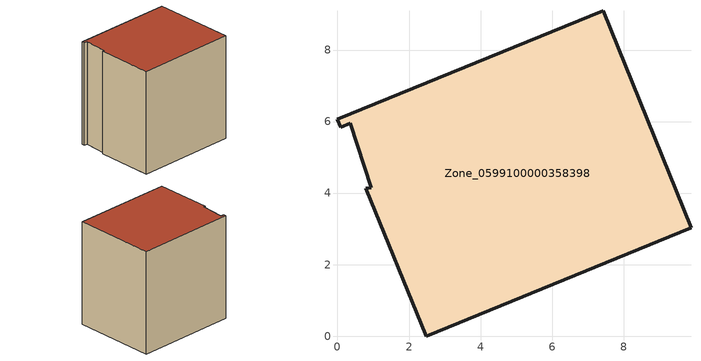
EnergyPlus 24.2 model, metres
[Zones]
Zone_0599100000358398
 floor ground (C_G): 0.94,4.15 0.36,5.96 0.09,5.84 0,6.06 7.43,9.1 9.89,3.02 2.48,0 0.79,4.13 z3.63
 wall outside (C_F): 2.48,0 9.89,3.02 7.43,9.1 0,6.06 0.09,5.84 0.36,5.96 0.94,4.15 0.79,4.13 2.48,0 z3.63:11.88
 roof outside (C_R): 0.36,5.96 0.94,4.15 0.79,4.13 2.48,0 9.89,3.02 7.43,9.1 0,6.06 0.09,5.84 z11.88
[BUILDING]
Pand.0599100000358398: North Axis=0; Terrain=City; Loads Convergence Tolerance Value=0.04; Temperature Convergence Tolerance Value=0.4; Solar Distribution=FullExterior; Maximum Number of Warmup Days=25; Minimum Number of Warmup Days=1
[Site:Location]
Rotterdam.The.Hague.AP_ZH_NLD Design_Conditions: Latitude=51.96; Longitude=4.45; Time Zone=1; Elevation=-4.5
[SITE:GROUNDTEMPERATURE:BUILDINGSURFACE]
18, 18, 18, 18, 18, 18, 18, 18, 18, 18, 18, 18
[MATERIAL] Thermal Absorptance=0.9; Solar Absorptance=0.7; Visible Absorptance=0.7
Name | Roughness | Thickness | Conductivity | Density | Specific Heat
G.TC.1992-2005 | MediumSmooth | 0.15 | 0.06 | 540 | 1210
F.TC.1992-2005 | Rough | 0.3 | 0.12 | 1920 | 840
R.TC.1992-2005 | MediumRough | 0.2 | 0.08 | 1500 | 1000
[CONSTRUCTION]
C_G: G.TC.1992-2005
C_F: F.TC.1992-2005
C_R: R.TC.1992-2005
[ZONE]
Zone_0599100000358398: Type=1; Multiplier=1; Ceiling Height=Autocalculate; Volume=Autocalculate; Floor Area=autocalculate; Part of Total Floor Area=Yes
[ZONEINFILTRATION:DESIGNFLOWRATE]
Infil_Zone_0599100000358398: Zone or ZoneList or Space or SpaceList=Zone_0599100000358398; Schedule=AlwaysOn; Design Flow Rate Calculation Method=Flow/Area; Flow Rate per Floor Area=0.0015; Constant Term Coefficient=1; Temperature Term Coefficient=0; Velocity Term Coefficient=0; Velocity Squared Term Coefficient=0
[HVACTEMPLATE:ZONE:IDEALLOADSAIRSYSTEM]
Zone_0599100000358398: Maximum Heating Supply Air Temperature=50; Minimum Cooling Supply Air Temperature=13; Maximum Heating Supply Air Humidity Ratio=0.0156; Minimum Cooling Supply Air Humidity Ratio=0.0077; Heating Limit=NoLimit; Cooling Limit=NoLimit; Dehumidification Control Type=ConstantSensibleHeatRatio; Cooling Sensible Heat Ratio=0.7; Dehumidification Setpoint=60; Humidification Control Type=None; Humidification Setpoint=30; Outdoor Air Method=None; Outdoor Air Flow Rate per Person=0.00944; Outdoor Air Flow Rate per Zone Floor Area=0; Outdoor Air Flow Rate per Zone=0; Demand Controlled Ventilation Type=None; Outdoor Air Economizer Type=NoEconomizer; Heat Recovery Type=None; Sensible Heat Recovery Effectiveness=0.7; Latent Heat Recovery Effectiveness=0.65
[ZONECONTROL:THERMOSTAT]
ThermostatControl_Zone_0599100000358398: Zone or ZoneList=Zone_0599100000358398; Control Type Schedule=DualSetpointControlType; Control 1=Thermostat_Zone_0599100000358398; Temperature Difference Between Cutout And Setpoint=0
[THERMOSTATSETPOINT:DUALSETPOINT]
Thermostat_Zone_0599100000358398: Heating Setpoint Temperature Schedule=HeatingSetpoint_Zone_0599100000358398; Cooling Setpoint Temperature Schedule=CoolingSetpoint_Zone_0599100000358398
[SCHEDULE:COMPACT]
HeatingSetpoint_Zone_0599100000358398: Through: 12/31, For: AllDays, Until: 24:00, 21
CoolingSetpoint_Zone_0599100000358398: Through: 12/31, For: AllDays, Until: 24:00, 24
DualSetpointControlType: Through: 12/31, For: AllDays, Until: 24:00, 4
AlwaysOn: Through: 12/31, For: AllDays, Until: 24:00, 1
